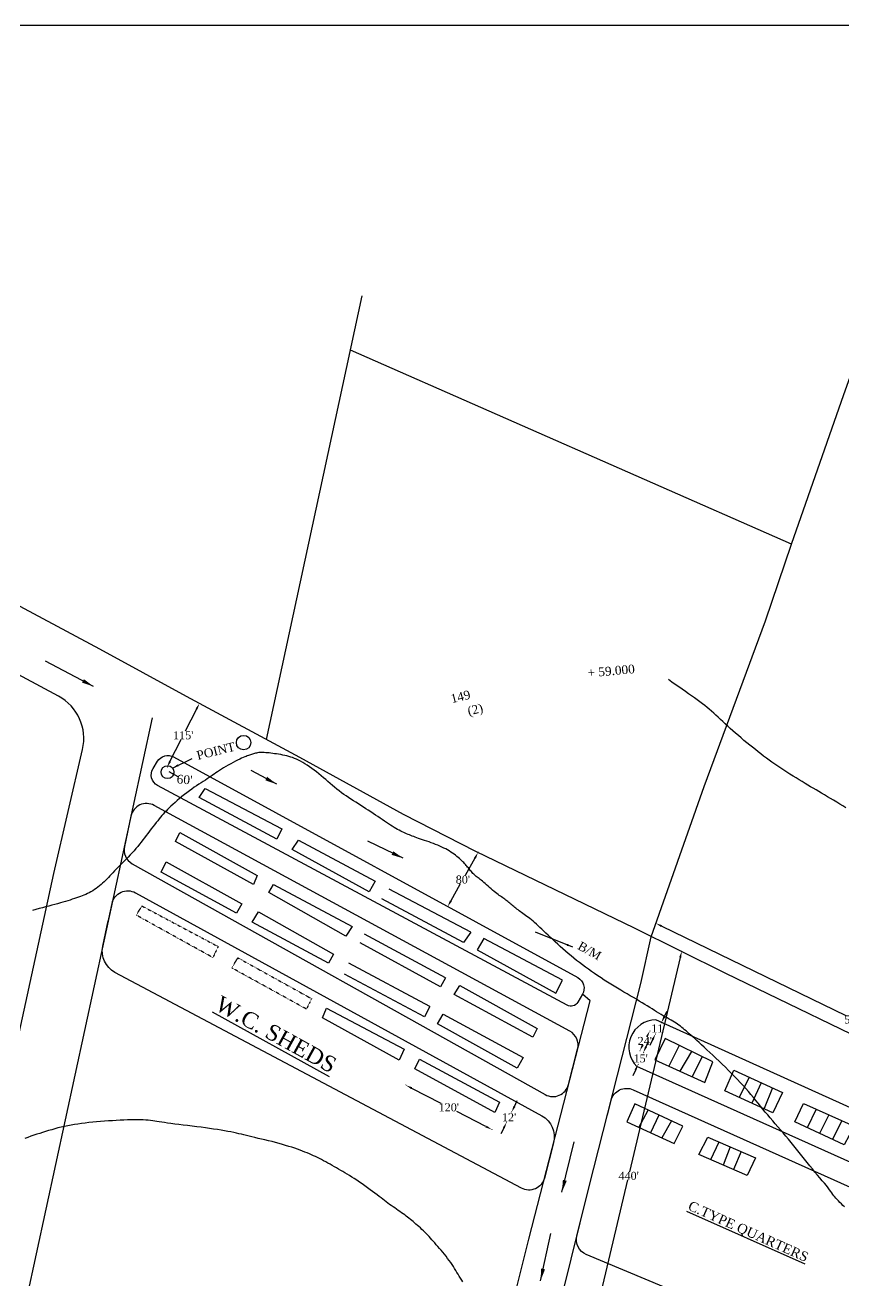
# Model space of a CAD drawing. Header units: inches. Extents: x -174 to 53028, y 1037 to 42359.
# Drawn here: x 22349 to 34626, y 23524 to 42359 of the extents above; entities that cross this region are included whole.
import ezdxf

# ---------------------------------------------------------------- set-up
doc = ezdxf.new("R2010")
doc.units = ezdxf.units.IN
doc.header["$MEASUREMENT"] = 0
doc.linetypes.add('ACAD_ISO03W100', pattern=[30, 12, -18])
for name, color, linetype in [('DIM', 5, 'Continuous'), ('DO LINE', 3, 'Continuous'), ('DWG.LINE', 10, 'Continuous'), ('TEXT', 7, 'Continuous')]:
    doc.layers.add(name, color=color, linetype=linetype)
doc.layers.add('TITLE', color=7, linetype='Continuous', lineweight=30)
doc.styles.get("Standard").update_dxf_attribs({"font": 'times.ttf', "height": 120})
doc.dimstyles.get("Standard").update_dxf_attribs({"dimtxt": 120, "dimasz": 96, "dimexe": 0.18, "dimexo": 0.0625, "dimgap": 0.09, "dimtad": 0, "dimtih": 1, "dimtoh": 1, "dimdec": 0, "dimzin": 0, "dimdsep": 46, "dimlunit": 3, "dimtxsty": 'Standard', "dimcen": 300, "dimclrd": 5, "dimclre": 5, "dimclrt": 4, "dimadec": 0, "dimazin": 0, "dimtfac": 1, "dimtdec": 0, "dimtofl": 0, "dimtmove": 0, "dimatfit": 3, "dimfxl": 0, "dimtolj": 1, "dimtzin": 0, "dimarcsym": 0})

# ---------------------------------------------------------------- blocks, each defined once
blk = doc.blocks.new('*D9')
at = {"layer": 'Defpoints', "color": 0, "ltscale": 0.2}
for p in [(24962, 32185), (24972, 32180), (24488, 31223)]:
    blk.add_point(p, dxfattribs=at)
at = {"layer": 'DIM', "color": 5, "lineweight": -2, "ltscale": 0.2}
for p, q in [((24919, 32100), (24751, 31768)), ((24966, 32183), (24962, 32185)), ((24521, 31314), (24689, 31646)), ((24482, 31227), (24477, 31229))]:
    blk.add_line(p, q, dxfattribs=at)
at = {"layer": 'DIM', "color": 5, "ltscale": 0.2}
for points in [[(24904, 32107), (24933, 32093), (24962, 32185)], [(24507, 31322), (24535, 31307), (24478, 31229)]]:
    blk.add_solid(points, dxfattribs=at)
at = {"layer": 'DIM', "color": 4, "ltscale": 0.2, "insert": (24720, 31707), "char_height": 120, "attachment_point": 5}
blk.add_mtext("\\A1;115'", dxfattribs=at)
blk = doc.blocks.new('*D10')
at = {"layer": 'Defpoints', "color": 0, "ltscale": 0.2}
for p in [(28076, 26491), (29361, 25827), (29345, 25795)]:
    blk.add_point(p, dxfattribs=at)
at = {"layer": 'DIM', "color": 5, "lineweight": -2, "ltscale": 0.2}
for p, q in [((28061, 26463), (28059, 26458)), ((28144, 26414), (28584, 26188)), ((29259, 25839), (28820, 26065)), ((29347, 25799), (29345, 25794))]:
    blk.add_line(p, q, dxfattribs=at)
at = {"layer": 'DIM', "color": 5, "ltscale": 0.2}
for points in [[(28152, 26428), (28137, 26400), (28059, 26458)], [(29267, 25853), (29252, 25824), (29345, 25795)]]:
    blk.add_solid(points, dxfattribs=at)
at = {"layer": 'DIM', "color": 4, "ltscale": 0.2, "insert": (28702, 26126), "char_height": 120, "attachment_point": 5}
blk.add_mtext("\\A1;120'", dxfattribs=at)
blk = doc.blocks.new('*D11')
at = {"layer": 'Defpoints', "color": 0, "ltscale": 0.2}
for p in [(29573, 26090), (29644, 26055), (29497, 25937)]:
    blk.add_point(p, dxfattribs=at)
at = {"layer": 'DIM', "color": 5, "lineweight": -2, "ltscale": 0.2}
for p, q in [((29686, 26141), (29729, 26227)), ((29639, 26057), (29644, 26055)), ((29526, 25816), (29484, 25729)), ((29564, 25904), (29569, 25902))]:
    blk.add_line(p, q, dxfattribs=at)
at = {"layer": 'DIM', "color": 5, "ltscale": 0.2}
for points in [[(29672, 26148), (29701, 26134), (29644, 26055)], [(29512, 25823), (29540, 25808), (29568, 25902)]]:
    blk.add_solid(points, dxfattribs=at)
at = {"layer": 'DIM', "color": 4, "ltscale": 0.2, "insert": (29606, 25978), "char_height": 120, "attachment_point": 5}
blk.add_mtext("\\A1;12'", dxfattribs=at)
blk = doc.blocks.new('*D12')
at = {"layer": 'Defpoints', "color": 0, "ltscale": 0.2}
for p in [(29141, 29949), (29161, 29938), (28705, 29126)]:
    blk.add_point(p, dxfattribs=at)
at = {"layer": 'DIM', "color": 5, "lineweight": -2, "ltscale": 0.2}
for p, q in [((29145, 29947), (29141, 29949)), ((29094, 29865), (28947, 29604)), ((28732, 29221), (28879, 29482)), ((28690, 29135), (28685, 29137))]:
    blk.add_line(p, q, dxfattribs=at)
at = {"layer": 'DIM', "color": 5, "ltscale": 0.2}
for points in [[(29080, 29873), (29108, 29857), (29141, 29949)], [(28718, 29229), (28746, 29213), (28685, 29137)]]:
    blk.add_solid(points, dxfattribs=at)
at = {"layer": 'DIM', "color": 4, "ltscale": 0.2, "insert": (28913, 29543), "char_height": 120, "attachment_point": 5}
blk.add_mtext("\\A1;80'", dxfattribs=at)
blk = doc.blocks.new('*D16')
at = {"layer": 'Defpoints', "color": 0, "ltscale": 0.2}
for p in [(32171, 28472), (32194, 28466), (30920, 23175)]:
    blk.add_point(p, dxfattribs=at)
at = {"layer": 'DIM', "color": 5, "lineweight": -2, "ltscale": 0.2}
for p, q in [((32189, 28468), (32194, 28466)), ((32172, 28373), (31413, 25161)), ((30965, 23263), (31384, 25038)), ((30938, 23170), (30943, 23169))]:
    blk.add_line(p, q, dxfattribs=at)
at = {"layer": 'DIM', "color": 5, "ltscale": 0.2}
for points in [[(32156, 28377), (32188, 28369), (32194, 28466)], [(30949, 23266), (30981, 23259), (30943, 23169)]]:
    blk.add_solid(points, dxfattribs=at)
at = {"layer": 'DIM', "color": 4, "ltscale": 0.2, "insert": (31399, 25099), "char_height": 120, "attachment_point": 5}
blk.add_mtext("\\A1;440'", dxfattribs=at)
blk = doc.blocks.new('*D17')
at = {"layer": 'Defpoints', "color": 0, "ltscale": 0.2}
for p in [(31619, 26948), (31645, 26936), (31566, 26761)]:
    blk.add_point(p, dxfattribs=at)
at = {"layer": 'DIM', "color": 5, "lineweight": -2, "ltscale": 0.2}
for p, q in [((31624, 26946), (31619, 26948)), ((31659, 27036), (31698, 27123)), ((31544, 26771), (31540, 26773)), ((31500, 26686), (31461, 26598))]:
    blk.add_line(p, q, dxfattribs=at)
at = {"layer": 'DIM', "color": 5, "ltscale": 0.2}
for points in [[(31644, 27042), (31673, 27029), (31619, 26948)], [(31486, 26692), (31515, 26679), (31540, 26773)]]:
    blk.add_solid(points, dxfattribs=at)
at = {"layer": 'DIM', "color": 4, "ltscale": 0.2, "insert": (31579, 26861), "char_height": 120, "attachment_point": 5}
blk.add_mtext("\\A1;15'", dxfattribs=at)
blk = doc.blocks.new('*D18')
at = {"layer": 'Defpoints', "color": 0, "ltscale": 0.2}
for p in [(31715, 27271), (31772, 27242), (31624, 26946)]:
    blk.add_point(p, dxfattribs=at)
at = {"layer": 'DIM', "color": 5, "lineweight": -2, "ltscale": 0.2}
for p, q in [((31672, 27185), (31671, 27183)), ((31720, 27269), (31715, 27271)), ((31571, 26973), (31566, 26975)), ((31609, 27061), (31610, 27063))]:
    blk.add_line(p, q, dxfattribs=at)
at = {"layer": 'DIM', "color": 5, "ltscale": 0.2}
for points in [[(31658, 27192), (31686, 27178), (31715, 27271)], [(31595, 27068), (31624, 27054), (31566, 26975)]]:
    blk.add_solid(points, dxfattribs=at)
at = {"layer": 'DIM', "color": 4, "ltscale": 0.2, "insert": (31641, 27123), "char_height": 120, "attachment_point": 5}
blk.add_mtext("\\A1;24'", dxfattribs=at)
blk = doc.blocks.new('*D19')
at = {"layer": 'Defpoints', "color": 0, "ltscale": 0.2}
for p in [(31807, 27439), (31889, 27397), (31720, 27269)]:
    blk.add_point(p, dxfattribs=at)
at = {"layer": 'DIM', "color": 5, "lineweight": -2, "ltscale": 0.2}
for p, q in [((31933, 27483), (31976, 27568)), ((31884, 27400), (31889, 27397)), ((31758, 27141), (31714, 27056)), ((31797, 27229), (31801, 27227))]:
    blk.add_line(p, q, dxfattribs=at)
at = {"layer": 'DIM', "color": 5, "ltscale": 0.2}
for points in [[(31918, 27490), (31947, 27476), (31889, 27397)], [(31743, 27149), (31772, 27134), (31801, 27227)]]:
    blk.add_solid(points, dxfattribs=at)
at = {"layer": 'DIM', "color": 4, "ltscale": 0.2, "insert": (31845, 27312), "char_height": 120, "attachment_point": 5}
blk.add_mtext("\\A1;11'", dxfattribs=at)
blk = doc.blocks.new('*D20')
at = {"layer": 'Defpoints', "color": 0, "ltscale": 0.2}
for p in [(31814, 28899), (37757, 26002), (37763, 26015)]:
    blk.add_point(p, dxfattribs=at)
at = {"layer": 'DIM', "color": 5, "lineweight": -2, "ltscale": 0.2}
for p, q in [((31810, 28891), (31808, 28886)), ((31894, 28845), (34656, 27505)), ((37670, 26044), (34908, 27383)), ((37759, 26006), (37757, 26002))]:
    blk.add_line(p, q, dxfattribs=at)
at = {"layer": 'DIM', "color": 5, "ltscale": 0.2}
for points in [[(31901, 28859), (31887, 28830), (31808, 28886)], [(37677, 26058), (37663, 26029), (37757, 26002)]]:
    blk.add_solid(points, dxfattribs=at)
at = {"layer": 'DIM', "color": 4, "ltscale": 0.2, "insert": (34782, 27444), "char_height": 120, "attachment_point": 5}
blk.add_mtext("\\A1;540'", dxfattribs=at)

msp = doc.modelspace()

# ---------------------------------------------------------------- linework, layer by layer
at = {"layer": 'DO LINE', "linetype": 'ACAD_ISO03W100', "ltscale": 0.2}
for points in [[(25243.2, 28538.3), (25164.8, 28373), (24018, 29008.1), (24099.3, 29147.3)], [(26643.5, 27757.1), (26568, 27600.5), (25447.3, 28218.2), (25540.2, 28368.9)]]:
    msp.add_lwpolyline(points, close=True, dxfattribs=at)
at = {"layer": 'DWG.LINE', "ltscale": 0.2}
for points in [[(24720.2, 6887.9), (26109, 10470.5), (27583.5, 14129.9), (28803.8, 17881.8), (29729.7, 20599.6), (30807.9, 24941.2), (31581.3, 27984.4), (31738.1, 28682.8), (32529.2, 30939.4), (33449.8, 33425.9), (33838.4, 34574.9), (34627.4, 36816.3), (35309.4, 38734.9)], [(25966.1, 31646.3), (27401.1, 38300.2)], [(33838.4, 34574.9), (27225.6, 37486.1)], [(34656.7, 30618.8), (34611.2, 30647.4), (34565, 30675.8), (34518.2, 30703.9), (34471.4, 30731.7), (34425, 30759.1), (34379.3, 30785.9), (34334.7, 30812.1), (34291.5, 30837.7), (34249.4, 30862.6), (34208.1, 30887.3), (34167.2, 30911.8), (34126.4, 30936.4), (34085.2, 30961.2), (34043.3, 30986.5), (34000.3, 31012.4), (33955.9, 31039.1), (33910.5, 31066.6), (33864.2, 31094.7), (33817.5, 31123.4), (33770.8, 31152.6), (33724.3, 31182.1), (33678.4, 31212), (33633.5, 31242), (33589.7, 31272.2), (33547, 31302.6), (33505.1, 31333.3), (33463.8, 31364.3), (33422.7, 31395.7), (33381.7, 31427.5), (33340.5, 31460), (33298.8, 31493), (33256.6, 31526.8), (33213.9, 31561.1), (33170.9, 31595.9), (33128, 31631.1), (33085.4, 31666.6), (33043.4, 31702.2), (33002, 31737.8), (32961.8, 31773.3), (32922.7, 31808.6), (32884.7, 31843.6), (32847.8, 31878.1), (32811.8, 31912), (32776.6, 31945.2), (32742, 31977.6), (32708.1, 32009), (32674.6, 32039.3), (32641.3, 32068.4), (32608.1, 32096.6), (32574.4, 32124.3), (32540, 32151.8), (32504.3, 32179.5), (32467.2, 32207.6), (32428.1, 32236.6), (32386.7, 32266.8), (32342.8, 32298.5), (32296.6, 32331.4), (32248.7, 32365.4), (32199.3, 32400.1), (32149.1, 32435.4), (32098.4, 32470.9), (32047.7, 32506.4), (31997.4, 32541.7)], [(34636.6, 24632.8), (34612.1, 24655.6), (34588, 24678.3), (34565, 24700.6), (34543.4, 24722.4), (34523.9, 24743.2), (34506.7, 24762.9), (34491.3, 24782.1), (34476.8, 24801.3), (34462.4, 24821.1), (34447.3, 24842.2), (34430.7, 24865.2), (34411.8, 24890.8), (34389.7, 24919.5), (34363.9, 24951.8), (34334.6, 24987.4), (34302.4, 25026.1), (34267.7, 25067.5), (34231, 25111.1), (34192.7, 25156.6), (34153.5, 25203.5), (34113.7, 25251.7), (34073.8, 25300.6), (34033.8, 25350.1), (33993.8, 25399.9), (33953.8, 25449.9), (33913.8, 25499.8), (33873.8, 25549.5), (33833.8, 25598.7), (33793.9, 25647.2), (33753.9, 25695), (33714.1, 25742), (33674.6, 25788.2), (33635.3, 25833.9), (33596.6, 25879), (33558.3, 25923.7), (33520.7, 25968.1), (33483.8, 26012.1), (33447.8, 26055.9), (33412.2, 26099.6), (33377, 26143.3), (33341.8, 26186.9), (33306.2, 26230.7), (33270.1, 26274.5), (33233.2, 26318.6), (33195.1, 26363), (33155.7, 26407.6), (33115, 26452.6), (33073, 26497.9), (33030, 26543.4), (32985.9, 26589.1), (32940.9, 26634.9), (32895.1, 26680.8), (32848.6, 26726.7), (32801.6, 26772.6), (32754.4, 26818.1), (32707.4, 26863), (32661.1, 26906.8), (32615.9, 26949.3), (32572.2, 26990), (32530.6, 27028.7), (32491.3, 27064.9), (32454.8, 27098.4), (32420.8, 27129.4), (32389.3, 27158), (32359.9, 27184.4), (32332.5, 27208.9), (32306.7, 27231.6), (32282.4, 27252.8), (32259.4, 27272.6), (32237.5, 27291.3), (32216.2, 27309), (32195.3, 27325.9), (32174.5, 27342.1), (32153.4, 27357.8), (32131.8, 27373.2), (32109.3, 27388.4), (32085.5, 27403.6), (32060.3, 27418.9), (32033.8, 27434.5), (32005.9, 27450.5), (31976.9, 27466.9), (31946.8, 27483.8), (31915.8, 27501.4), (31884.1, 27519.7), (31851.6, 27538.9), (31818.6, 27558.9), (31784.8, 27579.9), (31750.2, 27601.7), (31714.6, 27624.3), (31677.7, 27647.6), (31639.5, 27671.6), (31599.7, 27696.3), (31558.3, 27721.5), (31515, 27747.4), (31470.2, 27773.8), (31423.9, 27800.7), (31376.5, 27828.2), (31328.3, 27856.3), (31279.4, 27884.9), (31230.1, 27914.1), (31180.6, 27943.9), (31131.1, 27974.2), (31081.9, 28005), (31032.9, 28036.3), (30984.3, 28068.1), (30936.1, 28100.1), (30888.5, 28132.5), (30841.5, 28165.1), (30795.4, 28197.9), (30750, 28230.8), (30705.4, 28263.9), (30661.6, 28297.2), (30618.5, 28330.8), (30576.2, 28364.6), (30534.4, 28398.6), (30493.3, 28433.1), (30452.7, 28467.8), (30412.7, 28502.9), (30373.4, 28538.2), (30334.8, 28573.4), (30297.1, 28608.2), (30260.5, 28642.6), (30225, 28676.1), (30190.8, 28708.6), (30158, 28739.9), (30126.7, 28769.8), (30096.9, 28798.2), (30068.3, 28825.1), (30041, 28850.6), (30014.7, 28874.6), (29989.4, 28897.2), (29965, 28918.5), (29941.3, 28938.3), (29918.2, 28956.8), (29895.8, 28974.1), (29874, 28990.3), (29852.9, 29005.6), (29832.5, 29020.1), (29812.8, 29034.1), (29793.7, 29047.6), (29775.4, 29060.9), (29757.8, 29074), (29740.8, 29087), (29724.3, 29099.9), (29708.4, 29112.7), (29692.8, 29125.4), (29677.5, 29138), (29662.5, 29150.5), (29647.6, 29163), (29632.7, 29175.4), (29617.9, 29187.8), (29603, 29200), (29588, 29212.2), (29572.9, 29224.2), (29557.6, 29236.1), (29542, 29247.8), (29526.1, 29259.4), (29509.9, 29270.8), (29493.2, 29282.3), (29476, 29294.1), (29458.2, 29306.3), (29439.8, 29319.3), (29420.7, 29333.3), (29400.8, 29348.4), (29380, 29364.9), (29358.3, 29383), (29336, 29402.2), (29313.3, 29422.2), (29290.7, 29442.4), (29268.3, 29462.5), (29246.5, 29482), (29225.6, 29500.4), (29205.9, 29517.3), (29187.7, 29532.3), (29170.8, 29545.8), (29155, 29558), (29140.3, 29569.2), (29126.4, 29579.9), (29113.2, 29590.4), (29100.5, 29600.9), (29088.2, 29611.9), (29076.1, 29623.7), (29064.1, 29636.1), (29052.3, 29649.1), (29040.7, 29662.4), (29029.2, 29676), (29017.8, 29689.7), (29006.6, 29703.4), (28995.5, 29717), (28984.5, 29730.2), (28973.5, 29743.3), (28962.2, 29756.4), (28950.5, 29769.5), (28938.3, 29782.9), (28925.3, 29796.6), (28911.4, 29810.7), (28896.5, 29825.5), (28880.3, 29840.9), (28862.8, 29856.9), (28844.2, 29873.3), (28824.4, 29889.9), (28803.4, 29906.7), (28781.4, 29923.4), (28758.2, 29939.9), (28734, 29956), (28708.8, 29971.7), (28682.6, 29986.8), (28655.3, 30001.6), (28627.1, 30015.9), (28598, 30029.9), (28567.9, 30043.5), (28536.8, 30056.7), (28504.9, 30069.8), (28472.1, 30082.5), (28438.9, 30095), (28405.5, 30107.1), (28372.3, 30118.9), (28339.8, 30130.2), (28308.2, 30141.1), (28278, 30151.5), (28249.6, 30161.3), (28223.1, 30170.6), (28198.5, 30179.5), (28175.3, 30188), (28153.2, 30196.2), (28132, 30204.5), (28111.1, 30212.7), (28090.5, 30221.2), (28069.6, 30230), (28048.3, 30239.2), (28026.4, 30248.9), (28003.9, 30259.4), (27980.7, 30270.6), (27956.8, 30282.7), (27932.2, 30295.7), (27906.8, 30309.9), (27880.6, 30325.3), (27853.5, 30342), (27825.6, 30360), (27796.7, 30379), (27766.9, 30399), (27736.2, 30419.9), (27704.5, 30441.6), (27671.9, 30464), (27638.2, 30486.8), (27603.6, 30510.1), (27568.2, 30533.8), (27532, 30557.7), (27495.3, 30581.7), (27458.2, 30605.9), (27420.8, 30630), (27383.3, 30654.1), (27345.8, 30678), (27308.4, 30701.6), (27271.2, 30725.2), (27234.4, 30748.8), (27197.9, 30772.6), (27161.8, 30796.7), (27126.1, 30821.3), (27091, 30846.5), (27056.5, 30872.5), (27022.7, 30899.4), (26989.3, 30927), (26956.2, 30955.3), (26923.2, 30984.1), (26890.2, 31013.1), (26857, 31042.3), (26823.4, 31071.5), (26789.2, 31100.6), (26754.3, 31129.3), (26719, 31157.4), (26683.4, 31184.7), (26647.9, 31211), (26612.6, 31236.1), (26577.8, 31259.6), (26543.9, 31281.4), (26510.9, 31301.3), (26479.2, 31318.9), (26448.5, 31334.6), (26418.6, 31348.4), (26389.3, 31360.7), (26360.3, 31371.5), (26331.3, 31381), (26302.2, 31389.6), (26272.7, 31397.3), (26242.6, 31404.4), (26212.1, 31410.8), (26181.4, 31416.7), (26150.8, 31422.1), (26120.5, 31426.9), (26090.7, 31431.3), (26061.7, 31435.2), (26033.7, 31438.7), (26006.8, 31441.7), (25981.2, 31444.3), (25956.8, 31446.4), (25933.6, 31447.9), (25911.5, 31448.7), (25890.6, 31448.8), (25870.8, 31448.2), (25852.1, 31446.7), (25834.5, 31444.4), (25817.8, 31441.2), (25801.9, 31437.4), (25786.5, 31433.1), (25771.5, 31428.4), (25756.8, 31423.4), (25742.1, 31418.3), (25727.3, 31413.2), (25712.2, 31408.1), (25696.4, 31402.8), (25679.6, 31396.9), (25661.4, 31390.3), (25641.3, 31382.6), (25619.1, 31373.4), (25594.4, 31362.6), (25566.7, 31349.7), (25535.9, 31334.6), (25502.6, 31317.6), (25467.5, 31299), (25431.4, 31279.4), (25395, 31259.1), (25359.1, 31238.5), (25324.5, 31218), (25291.9, 31198.1), (25261.9, 31179), (25234.1, 31160.7), (25207.9, 31142.8), (25182.7, 31125.3), (25157.9, 31107.9), (25133, 31090.5), (25107.3, 31072.7), (25080.2, 31054.4), (25051.3, 31035.5), (25020.6, 31015.7), (24988.4, 30995.1), (24954.9, 30973.4), (24920.2, 30950.6), (24884.6, 30926.6), (24848.2, 30901.3), (24811.4, 30874.6), (24774.2, 30846.5), (24737.2, 30817.3), (24700.5, 30787.4), (24664.6, 30757.3), (24629.9, 30727.3), (24596.7, 30698), (24565.4, 30669.7), (24536.3, 30642.9), (24509.7, 30617.8), (24485.3, 30594.1), (24462.6, 30571.3), (24441.2, 30548.9), (24420.6, 30526.4), (24400.2, 30503.4), (24379.8, 30479.4), (24358.7, 30453.8), (24336.7, 30426.3), (24313.8, 30397), (24290.1, 30366.4), (24265.8, 30334.6), (24241.1, 30302), (24216.1, 30268.9), (24190.9, 30235.6), (24165.8, 30202.3), (24140.7, 30169.3), (24115.6, 30136.6), (24090.3, 30104.2), (24064.7, 30072), (24038.5, 30039.9), (24011.5, 30007.8), (23983.7, 29975.8), (23954.8, 29943.8), (23924.8, 29911.7), (23893.9, 29879.6), (23862.6, 29847.8), (23831.3, 29816.5), (23800.3, 29785.7), (23770.1, 29755.6), (23741.1, 29726.5), (23713.6, 29698.5), (23688, 29671.7), (23664, 29646.1), (23641.3, 29621.5), (23619.4, 29597.8), (23598.1, 29574.9), (23577, 29552.6), (23555.7, 29530.8), (23533.8, 29509.4), (23511.2, 29488.4), (23487.7, 29467.8), (23463.6, 29447.6), (23438.9, 29428.2), (23413.7, 29409.6), (23388.2, 29391.9), (23362.5, 29375.3), (23336.6, 29359.9), (23310.8, 29345.8), (23284.8, 29332.8), (23258.5, 29320.8), (23231.9, 29309.5), (23204.7, 29298.8), (23177, 29288.5), (23148.4, 29278.3), (23119, 29268.2), (23088.5, 29257.8), (23056.9, 29247.2), (23024.1, 29236.5), (22989.8, 29225.5), (22954.1, 29214.4), (22916.7, 29203.1), (22877.6, 29191.7), (22836.7, 29180.2), (22793.8, 29168.5), (22749.2, 29156.7), (22703.2, 29144.6), (22656.1, 29132.3), (22608.1, 29119.7), (22559.5, 29106.7), (22510.6, 29093.3), (22461.7, 29079.5)], [(26199.6, 30306.3), (26122.2, 30149.7), (24957.2, 30774.4), (25047.1, 30910.2), (26199.6, 30306.3)], [(27597.7, 29521.2), (27507.8, 29360.4), (26354.5, 29996.3), (26446.5, 30136.2), (27597.7, 29521.2)], [(29031.2, 28755.5), (27809.5, 29401.5)], [(29031.2, 28755.5), (28922.5, 28600.9), (27695.9, 29255.6)], [(28650.6, 28068.4), (27439.5, 28724.7)], [(28650.6, 28068.4), (28578, 27934.1), (27372.3, 28593.1)], [(28418.8, 27639.5), (27204.6, 28290.5)], [(28418.8, 27639.5), (28339.9, 27482), (27136, 28122.8)], [(30820.3, 27723.9), (30705.6, 27823)], [(36020.5, 25531.9), (31807, 27439.3)], [(32663.2, 26808.1), (31948.2, 27157.2), (31790.3, 26839.6), (32539.1, 26497.2), (32663.2, 26808.1)], [(32158.2, 27054.7), (31999.4, 26744)], [(32341.3, 26965.2), (32164.7, 26668.4)], [(32500.8, 26887.3), (32352.3, 26582.6)], [(32977.7, 26685.7), (33706.3, 26347.8), (33561.9, 26045.9), (32840.1, 26374.8), (32977.7, 26685.7)], [(33207.9, 26578.9), (33057, 26276)], [(33386.5, 26496.1), (33245.2, 26190.3)], [(33555.8, 26417.6), (33428.4, 26106.8)], [(34780.9, 25844.4), (34632, 25565), (33889.9, 25907.4), (34020.7, 26184.5), (34780.9, 25844.4)], [(31369.2, 25908.8), (32083.6, 25582.8), (32209.6, 25844.5), (31491.8, 26178.2), (31369.2, 25908.8)], [(31551.2, 25825.7), (31693.8, 26084.3)], [(31850.7, 26011.3), (31726.4, 25745.8)], [(34208.8, 26100.3), (34076.1, 25821.5)], [(34400.8, 26014.4), (34261, 25736.2)], [(28914.3, 23507.8), (28895.1, 23536.1), (28876.6, 23564.6), (28858.7, 23593.4), (28841.2, 23622.2), (28824, 23651.2), (28806.6, 23680.5), (28788.8, 23709.9), (28770.4, 23739.6), (28750.9, 23769.6), (28730.3, 23799.9), (28708.2, 23830.5), (28684.8, 23861.3), (28660.6, 23892.1), (28635.8, 23922.6), (28610.7, 23952.8), (28585.6, 23982.5), (28560.9, 24011.4), (28536.9, 24039.4), (28513.8, 24066.3), (28491.5, 24092.2), (28469.8, 24117.3), (28448.5, 24141.5), (28427.5, 24165.1), (28406.6, 24188), (28385.5, 24210.4), (28364.2, 24232.5), (28342.4, 24254.2), (28320.2, 24275.5), (28297.8, 24296.5), (28275.3, 24317), (28252.9, 24337.1), (28230.7, 24356.7), (28208.7, 24375.8), (28187.3, 24394.3), (28166.3, 24412.2), (28145.7, 24429.6), (28125.3, 24446.6), (28104.9, 24463.3), (28084.1, 24479.9), (28062.9, 24496.4), (28041, 24513), (28018.1, 24529.7), (27994.2, 24546.6), (27969.4, 24563.9), (27943.9, 24581.3), (27917.9, 24598.9), (27891.6, 24616.8), (27865.4, 24634.7), (27839.3, 24652.8), (27813.6, 24671.1), (27788.5, 24689.4), (27763.5, 24708), (27738.4, 24727.1), (27712.6, 24747), (27685.7, 24767.7), (27657.3, 24789.5), (27627.1, 24812.7), (27594.5, 24837.4), (27559.3, 24863.6), (27521.9, 24891.2), (27482.9, 24919.6), (27442.9, 24948.3), (27402.4, 24977), (27362, 25005), (27322.2, 25032.1), (27283.8, 25057.8), (27247, 25081.6), (27211.7, 25103.8), (27177.8, 25124.6), (27144.8, 25144.3), (27112.6, 25163.2), (27080.8, 25181.5), (27049.3, 25199.5), (27017.6, 25217.5), (26985.7, 25235.7), (26953.6, 25253.9), (26921.3, 25272.1), (26889.1, 25290.2), (26857, 25307.9), (26825.2, 25325.2), (26793.8, 25341.9), (26763, 25357.9), (26732.7, 25373.1), (26702.7, 25387.7), (26672.6, 25401.6), (26642.2, 25415.2), (26611, 25428.6), (26578.8, 25441.9), (26545.1, 25455.4), (26509.6, 25469.1), (26472.1, 25483.1), (26432.6, 25497.5), (26391, 25512.1), (26347.6, 25526.9), (26302.3, 25541.6), (26255.2, 25556.2), (26206.4, 25570.6), (26156, 25584.8), (26104.2, 25598.5), (26051.3, 25611.8), (25998.2, 25624.7), (25945.4, 25637.2), (25893.4, 25649.2), (25843, 25660.9), (25794.8, 25672), (25749.4, 25682.8), (25707.1, 25693), (25667.3, 25702.9), (25629.2, 25712.5), (25592, 25721.8), (25554.8, 25730.8), (25516.7, 25739.7), (25476.9, 25748.6), (25434.6, 25757.4), (25388.9, 25766.2), (25340.1, 25775), (25288.2, 25783.8), (25233.3, 25792.6), (25175.7, 25801.4), (25115.6, 25810.1), (25053, 25818.8), (24988.2, 25827.5), (24921.5, 25836), (24853.8, 25844.5), (24786.1, 25852.8), (24719.4, 25861), (24654.9, 25869), (24593.4, 25876.7), (24536.2, 25884.2), (24484.2, 25891.4), (24438.2, 25898.3), (24397.2, 25904.9), (24360.3, 25911), (24326.2, 25916.6), (24293.8, 25921.7), (24261.9, 25926.3), (24229.5, 25930.2), (24195.3, 25933.4), (24158.5, 25936), (24119, 25937.8), (24076.8, 25939), (24032, 25939.5), (23984.8, 25939.4), (23935.3, 25938.6), (23883.6, 25937.3), (23829.7, 25935.5), (23773.9, 25933.1), (23716.5, 25930.2), (23657.9, 25926.7), (23598.6, 25922.9), (23538.9, 25918.5), (23479.3, 25913.7), (23420.2, 25908.5), (23362, 25902.8), (23305, 25896.8), (23249.2, 25890.3), (23194.7, 25883.3), (23141.3, 25875.8), (23088.9, 25867.6), (23037.6, 25858.9), (22987.2, 25849.5), (22937.7, 25839.3), (22889, 25828.4), (22841.1, 25816.8), (22794, 25804.5), (22747.5, 25791.7), (22701.6, 25778.4), (22656.3, 25764.7), (22611.5, 25750.6), (22567.2, 25736.3), (22523.3, 25721.8), (22479.5, 25707), (22435.4, 25691.9), (22390.8, 25676.5), (22345.2, 25660.7)], [(32041.5, 25922.6), (31897.9, 25667.5)], [(34594.3, 25927.9), (34455.4, 25646.5)], [(32584.1, 25678.2), (33302.9, 25370.5), (33178, 25105.1), (32449.2, 25416.8), (32584.1, 25678.2)], [(32751.3, 25606.6), (32628.1, 25340.3)], [(32920.9, 25534), (32813.6, 25260.9)], [(33085.1, 25463.7), (32968.8, 25194.6)]]:
    msp.add_lwpolyline(points, dxfattribs=at)
for points in [[(46372.5, 21331.4, 0.2429297), (46026.8, 21895.2), (41541.6, 23948.9), (38549.3, 25351.3), (35521.4, 26845.2), (32856.7, 28132), (31485.2, 28811.9), (29106.9, 29963.9), (28022, 30520), (26469, 31376.1), (24767.4, 32290.2), (23471.5, 33000.3), (21983.2, 33793.4), (20524.5, 34580.8), (19858.9, 34938.4), (18632.6, 35617.6, -0.4511952), (18496.9, 36232.6), (19771.6, 37979.4)], [(21359, 23218.8), (22196, 26938), (22781, 29636.2), (23210.6, 31495.8, 0.3383764), (22849.7, 32292.3), (17978.4, 34907.6, 0.3744277), (17440.5, 34785.1), (10201.3, 24865.4), (9627.8, 15147.2, 0.3701544), (10100.7, 14525.3), (18387.6, 12744.4, 0.4097586), (19098.3, 13196), (20524.7, 19374.1), (20926.2, 21161), (21391.7, 23213.7)], [(24255.2, 31968.6), (22222.4, 22587.5), (21168.3, 17852.4, 0.4139832), (21441.2, 17422.9), (27520.5, 16064.4, 0.4069312), (27948.2, 16328.5), (29202.6, 21350.5), (29900, 24150.5), (30820.3, 27723.9)], [(30635.3, 27702.7, -0.4037896), (30474.9, 27657.5), (24334.8, 30955.4, -0.4328349), (24267.1, 31209), (24335.1, 31318.5, -0.3978149), (24574.3, 31381.5), (30636.4, 28071.8, -0.4226965), (30705.6, 27823), (30635.3, 27702.7)], [(30633.9, 27000, 0.3440077), (30516, 27270.8), (24284.9, 30654.9, 0.5001108), (23935.8, 30494.8), (23837.6, 30041.4, 0.3298012), (23955, 29781.1), (30147.2, 26318.2, 0.4919232), (30496.8, 26467.8), (30633.9, 27000)], [(23577.2, 28839.5), (23652.2, 29185.6, -0.5014711), (24002.2, 29345.2), (30096.7, 26000.8, -0.3427919), (30272.1, 25595.4), (30135.9, 25066.2, -0.485214), (29790.9, 24914.1), (23696.4, 28151.1, -0.3358174), (23513.4, 28545.2), (23595.7, 28925.1)], [(35701, 24865.9), (31522.9, 26737.8, -0.3726492), (31522.9, 26737.8), (31522.9, 26737.8)], [(31079.7, 26010.7), (31135.6, 26230.8, -0.46582), (31466.5, 26390.7), (35546.6, 24559.7, -0.4201447), (35665.2, 24238.1), (34826.8, 22466.5, -0.4009159), (34517.2, 22347.7), (30763.6, 23918.9, -0.3700794), (30623.3, 24198.1), (30807.9, 24941.2)]]:
    msp.add_lwpolyline(points, format="xyb", dxfattribs=at)
for points in [[(25829.9, 29602), (25773.4, 29470.4), (24603, 30113.4), (24670.2, 30250.4)], [(25598.6, 29179.5), (25516.4, 29039.1), (24388.8, 29651.9), (24464.2, 29809.3)], [(27251.3, 28837.5), (27157.1, 28695.2), (26004.8, 29349.1), (26072, 29470)], [(26971.1, 28424.7), (26899.1, 28287.8), (25754.4, 28903.9), (25850.3, 29058)], [(29125.7, 28490.9), (30309.3, 27841.3), (30405.5, 28033.5), (29227.8, 28659.4)], [(30027.9, 27307.1), (29963.3, 27180.9), (28782.8, 27817.4), (28866.2, 27954.4)], [(28034.8, 26999.2), (27956.4, 26833.9), (26809.6, 27469), (26870.5, 27614)], [(29816.2, 26873.6), (29728.9, 26716.5), (28532, 27379.6), (28615, 27523.6)], [(29464.6, 26202.6), (29392, 26048.9), (28192.9, 26704.3), (28262.6, 26849.2)]]:
    msp.add_lwpolyline(points, close=True, dxfattribs=at)
for centre, radius in [((25625.2, 31597.9), 108.5), ((24484.2, 31153.9), 95.9)]:
    msp.add_circle(centre, radius, dxfattribs=at)
msp.add_arc((31812.8, 27028.7), 410.7, 90.80114, 225.09533, dxfattribs=at)
at = {"layer": 'TITLE', "ltscale": 0.2}
msp.add_lwpolyline([(-174.2, 42359.3), (53008, 42359.3), (53008, 1036.6), (-174.2, 1036.6)], close=True, dxfattribs=at)

# ---------------------------------------------------------------- texts
at = {"layer": 'TEXT', "ltscale": 0.2}
for s, height, rotation, p in [('+ 59.000', 132, 5.13207, (30788, 32576.1)), ('149', 132, 13.82944, (28747.4, 32187.4)), ('(2)', 132, 13.82944, (29001.1, 32003.5)), ('POINT', 132, 13.82944, (24938.8, 31337.5)), ("60'", 132, 355.89967, (24618, 30986.2)), ('B/M', 132, 330.87639, (30621.6, 28506.7)), ('%%UW.C. SHEDS', 240, 331.06137, (25177, 27601.7)), ('%%UC.TYPE QUARTERS', 144, 335.93895, (32276.7, 24597.5))]:
    msp.add_text(s, height=height, rotation=rotation, dxfattribs=at).set_placement(p)

# ---------------------------------------------------------------- dimensions: what is measured, and where the dimension line sits
at = {"layer": 'DIM', "ltscale": 0.2}
for p1, p2, distance, text, picture, middle in [((24488, 31223.5), (24972.4, 32180.1), 11.8, "115'", '*D9', (24719.7, 31707.1)), ((28705.3, 29126.1), (29160.9, 29937.8), 23, "80'", '*D12', (28913, 29543.2)), ((31814.1, 28899.5), (37762.9, 26015), -14.5, "540'", '*D20', (34782.2, 27444.2)), ((31719.6, 27268.7), (31807, 27439.3), -91.8, "11'", '*D19', (31845, 27312.1)), ((31623.5, 26946.3), (31772.4, 27242.1), 64.1, "24'", '*D18', (31640.7, 27123)), ((28076, 26490.9), (29361.4, 25827.2), -36.7, "120'", '*D10', (28701.9, 26126.4))]:
    dim = msp.add_aligned_dim(p1=p1, p2=p2, distance=distance, text=text, dimstyle='Standard', dxfattribs=at)
    dim.commit()
    dim.dimension.update_dxf_attribs({"geometry": picture, "text_midpoint": middle})
for base, p1, p2, angle, text, picture, middle in [((32194.1, 28466.5), (30919.8, 23174.6), (32170.9, 28471.9), 76.71094, "440'", '*D16', (31398.8, 25099.5)), ((31619, 26948.4), (31566, 26761.4), (31645.3, 26936.5), 65.64911, "15'", '*D17', (31579.3, 26860.7)), ((29643.9, 26055.2), (29497.4, 25936.6), (29573, 26090.1), 63.80501, "12'", '*D11', (29606.2, 25978.4))]:
    dim = msp.add_linear_dim(base=base, p1=p1, p2=p2, angle=angle, text=text, dimstyle='Standard', dxfattribs=at)
    dim.commit()
    dim.dimension.update_dxf_attribs({"geometry": picture, "text_midpoint": middle, "dimtype": 161})

# ---------------------------------------------------------------- leaders
for points, override in [([(23375.8, 32438.9), (22656.4, 32817.3)], {"dimasz": 180}), ([(24557.2, 31216), (24854.5, 31359.3)], {"dimgap": 0.09, "dimtad": 0}), ([(24502.2, 31163.8), (24639.4, 31089)], {"dimgap": 0.09, "dimtad": 0}), ([(26122.4, 30972.2), (25739.1, 31180.8)], {"dimasz": 180}), ([(28019, 29862), (27489.8, 30117.8)], {"dimasz": 180}), ([(30561.9, 28530.2), (29999.7, 28752.2)], {"dimgap": 0.09, "dimtad": 0}), ([(30398.6, 24856.3), (30583.8, 25608.4)], {"dimasz": 180}), ([(30077.3, 23526), (30231.6, 24235)], {"dimasz": 180})]:
    msp.add_leader(points, dimstyle='Standard', override=override, dxfattribs=at)

doc.saveas('drawing.dxf')
